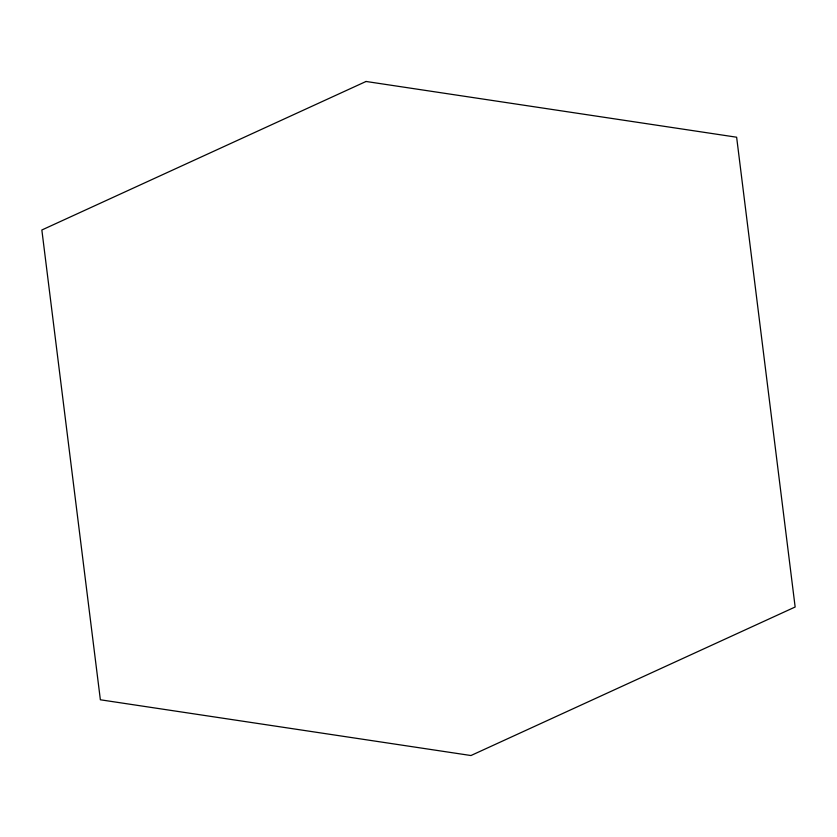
<?xml version="1.0" encoding="UTF-8"?>
<svg xmlns="http://www.w3.org/2000/svg" width="837" height="837" viewBox="0 0 837 837"><rect width="100%" height="100%" fill="white"/><g stroke="black" fill="none" stroke-linecap="round" stroke-linejoin="round"><path stroke-width="1.26" d="M366.041 81.471L41.85 229.997L100.367 699.784L470.959 755.529L795.15 607.003L736.633 137.216L366.041 81.471"/></g></svg>
